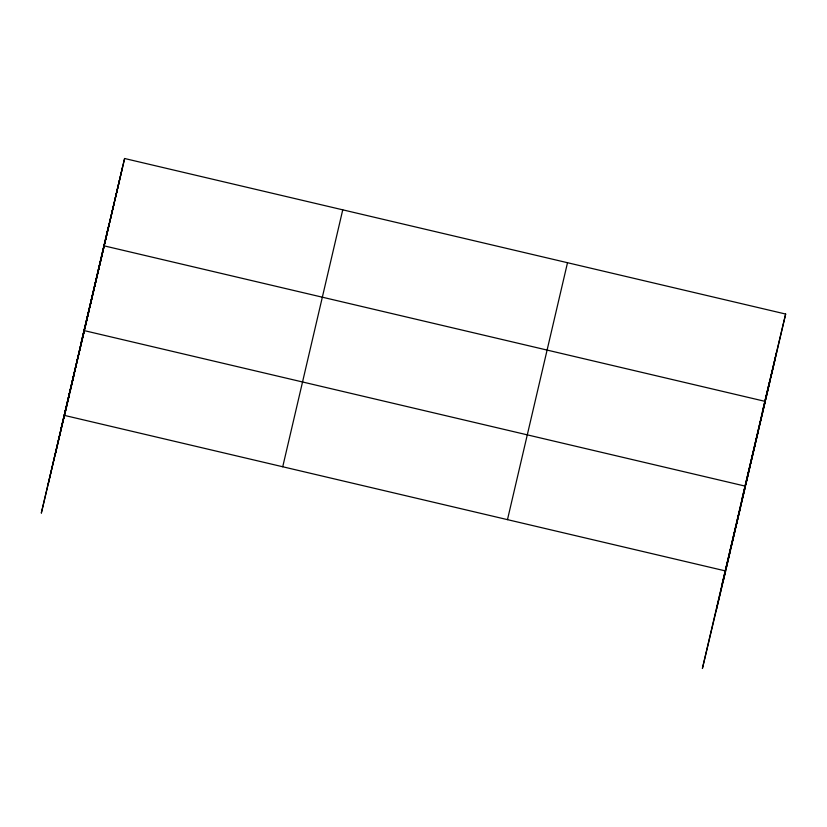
<?xml version="1.0" encoding="UTF-8"?>
<svg xmlns="http://www.w3.org/2000/svg" width="827" height="827" viewBox="0 0 827 827"><rect width="100%" height="100%" fill="white"/><g stroke="black" fill="none" stroke-linecap="round" stroke-linejoin="round"><path stroke-width="1.24" d="M48.317 483.723L108.337 226.794M55.492 453.609L122.479 167.457M124.608 158.505L41.35 512.957L124.608 158.505L785.65 314.043L723.491 579.923M282.731 466.759L342.75 209.831M507.478 519.645L567.508 262.717M769.379 382.332L702.392 668.495L725.63 570.971L64.578 415.433M716.533 609.148L776.553 352.219M109.722 222.049L111.852 213.108M112.265 211.133L114.405 202.191M114.819 200.217L116.948 191.264M117.372 189.29L119.501 180.348M80.963 343.381L104.202 245.867L765.244 401.405L742.005 498.919M104.615 243.893L106.745 234.94M107.169 232.976L109.298 224.024M92.159 297.203L94.299 288.261M94.64 286.607L96.769 277.655M97.11 276.011L99.25 267.059M99.591 265.405L101.721 256.463M84.736 329.001L86.866 320.049M87.207 318.405L89.337 309.453M89.688 307.799L91.818 298.857M61.157 428.169L84.385 330.645L745.437 486.183L722.198 583.707M64.93 413.789L67.059 404.837M67.4 403.183L69.53 394.241M69.881 392.587L72.011 383.645M72.352 381.991L74.482 373.039M762.422 411.567L785.65 314.043M768.211 388.504L770.34 379.562M770.764 377.588L772.894 368.646M773.317 366.671L775.447 357.719M765.657 399.431L767.797 390.478M748.259 473.933L750.389 464.991M750.73 463.337L752.859 454.395M753.211 452.741L755.34 443.789M755.682 442.145L757.811 433.193M745.778 484.539L747.908 475.587M730.923 548.125L733.053 539.183M733.394 537.529L735.534 528.577M735.875 526.933L738.004 517.981M738.356 516.327L740.485 507.385M725.972 569.317L728.101 560.375M728.442 558.721L730.582 549.779"/></g></svg>
